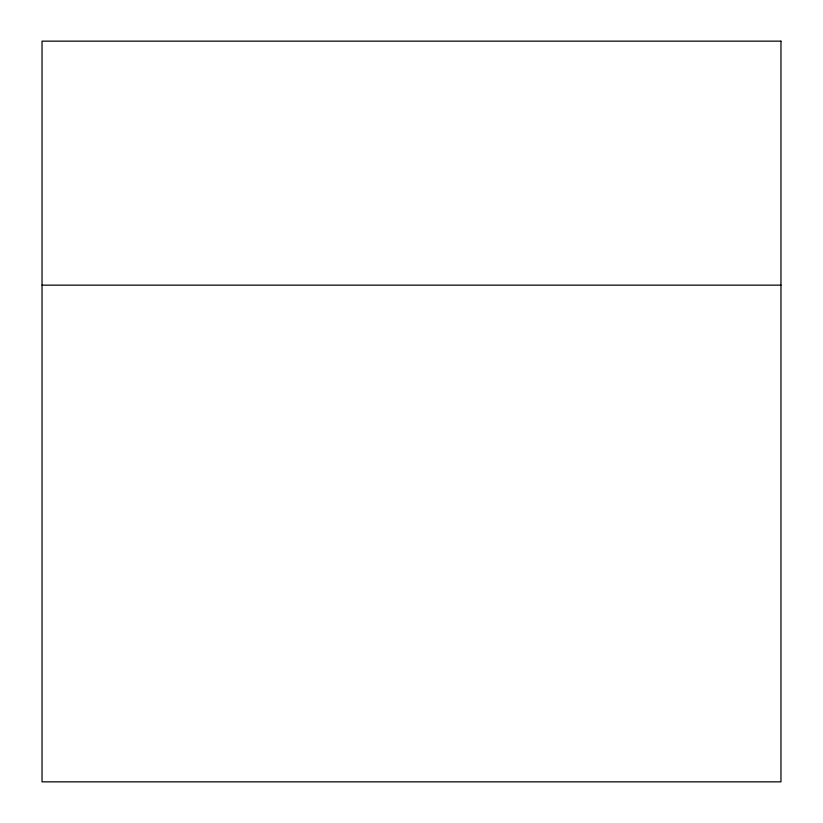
<?xml version="1.0" encoding="UTF-8"?>
<svg xmlns="http://www.w3.org/2000/svg" width="823" height="823" viewBox="0 0 823 823"><rect width="100%" height="100%" fill="white"/><g stroke="black" fill="none" stroke-linecap="round" stroke-linejoin="round"><path stroke-width="1.23" d="M42.035 285.149L780.965 285.149M780.965 41.15L42.035 41.15L42.035 781.85L780.965 781.85L780.965 41.15"/></g></svg>
